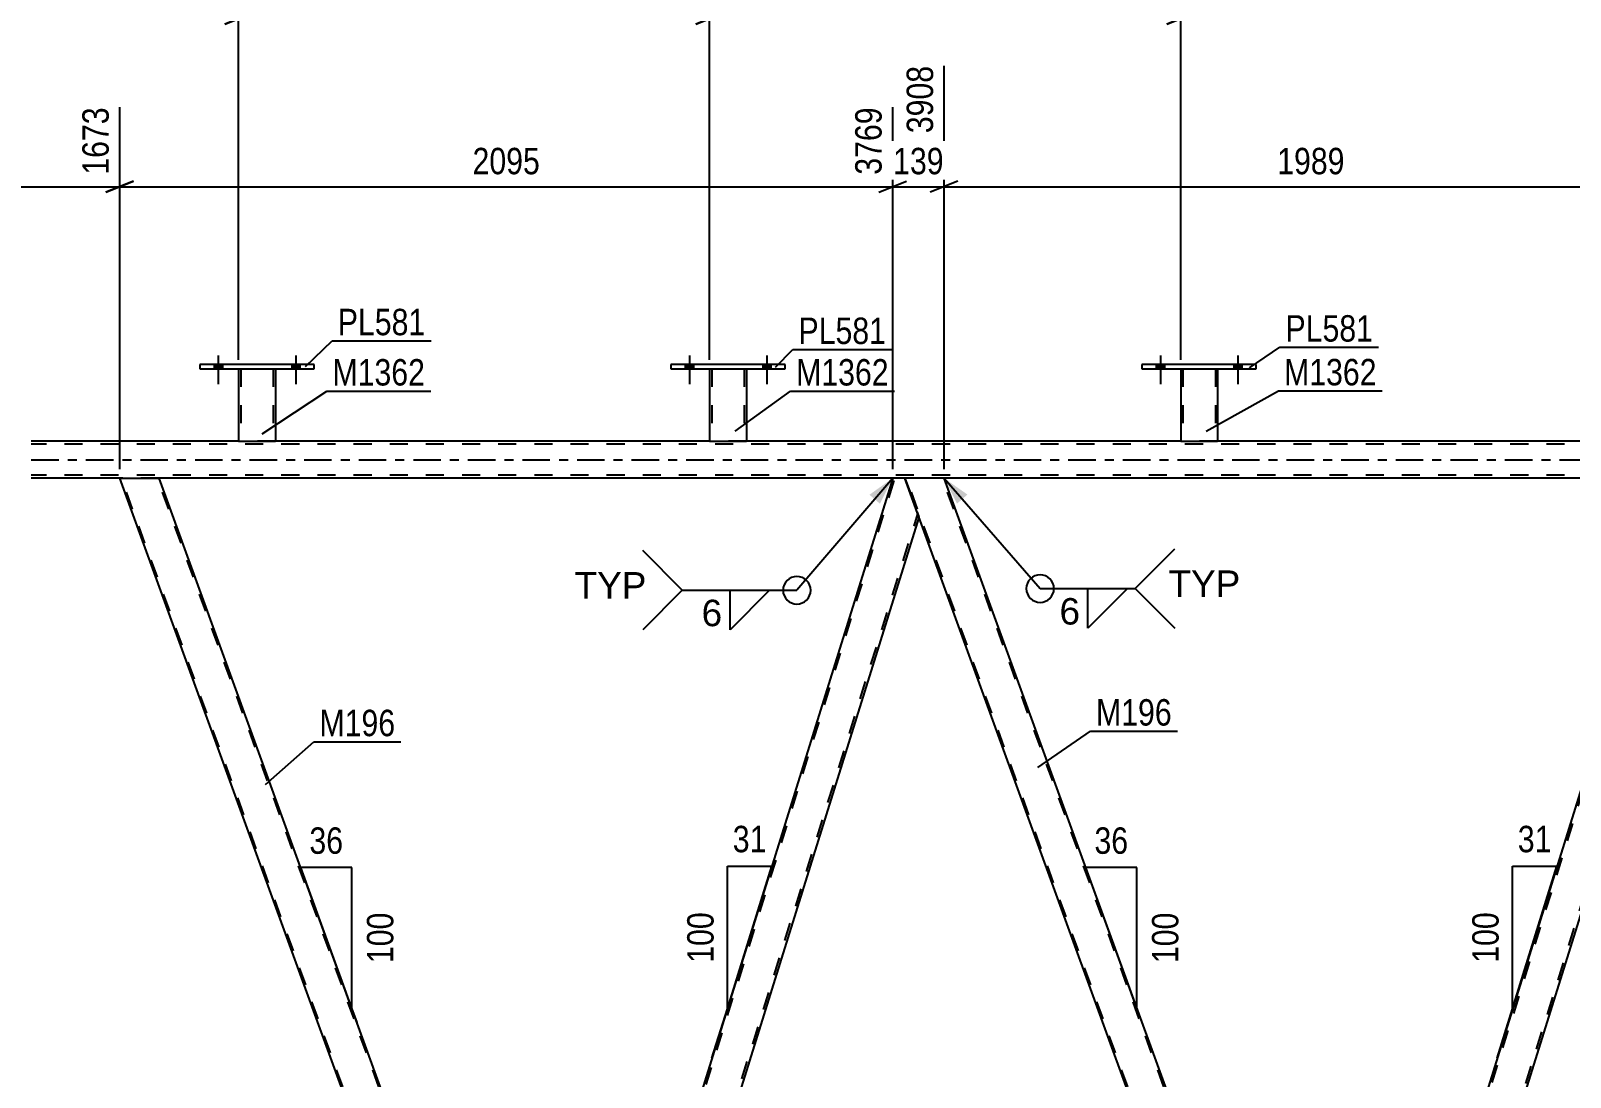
# Model space of a CAD drawing. Header units: millimetres. Extents: x 0 to 841, y 0 to 594.
# Drawn here: x 106.6 to 273.6, y 370.6 to 484 of the extents above; entities that cross this region are included whole.
import ezdxf

# ---------------------------------------------------------------- set-up
doc = ezdxf.new("R2010")
doc.units = ezdxf.units.MM
doc.linetypes.add('DXK_LINE_DOT2', pattern=[3.9198, 1.9599, -1.9599])
doc.linetypes.add('DXK_LINE_DOT3', pattern=[5.9187, 2.979, -0.9799, 0.9799, -0.9799])
doc.styles.add('Arial', font='ARIAL.TTF', dxfattribs={"height": 0.2})
doc.styles.add('Arial Narrow', font='ARIALN.TTF', dxfattribs={"height": 0.2})

# ---------------------------------------------------------------- blocks, each defined once
blk = doc.blocks.new('Bolt-318888194-3645 - 3642')
at = {"linetype": 'Continuous'}
for points in [[(228.7, 447.37), (229.58, 447.37), (229.58, 447.85), (228.7, 447.85)], [(237.1, 447.37), (237.98, 447.37), (237.98, 447.85), (237.1, 447.85)]]:
    blk.add_hatch(color=1, dxfattribs=at).paths.add_polyline_path(points)
at = {"color": 1, "linetype": 'Continuous'}
for p, q in [((228.7, 447.85), (228.7, 447.37)), ((229.14, 448.85), (229.14, 445.73)), ((229.58, 447.85), (229.58, 447.37)), ((237.1, 447.85), (237.1, 447.37)), ((237.54, 448.85), (237.54, 445.73)), ((237.98, 447.85), (237.98, 447.37))]:
    blk.add_line(p, q, dxfattribs=at)
blk = doc.blocks.new('Bolt-318888194-3646 - 3642')
at = {"linetype": 'Continuous'}
for points in [[(177.62, 447.37), (178.5, 447.37), (178.5, 447.85), (177.62, 447.85)], [(186.02, 447.37), (186.9, 447.37), (186.9, 447.85), (186.02, 447.85)]]:
    blk.add_hatch(color=1, dxfattribs=at).paths.add_polyline_path(points)
at = {"color": 1, "linetype": 'Continuous'}
for p, q in [((177.62, 447.85), (177.62, 447.37)), ((178.06, 448.85), (178.06, 445.73)), ((178.5, 447.85), (178.5, 447.37)), ((186.02, 447.85), (186.02, 447.37)), ((186.46, 448.85), (186.46, 445.73)), ((186.9, 447.85), (186.9, 447.37))]:
    blk.add_line(p, q, dxfattribs=at)
blk = doc.blocks.new('Bolt-318888194-3647 - 3642')
at = {"linetype": 'Continuous'}
for points in [[(177.62, 447.37), (178.5, 447.37), (178.5, 447.85), (177.62, 447.85)], [(186.02, 447.37), (186.9, 447.37), (186.9, 447.85), (186.02, 447.85)]]:
    blk.add_hatch(color=1, dxfattribs=at).paths.add_polyline_path(points)
at = {"color": 1, "linetype": 'Continuous'}
for p, q in [((177.62, 447.85), (177.62, 447.37)), ((178.06, 448.85), (178.06, 445.73)), ((178.5, 447.85), (178.5, 447.37)), ((186.02, 447.85), (186.02, 447.37)), ((186.46, 448.85), (186.46, 445.73)), ((186.9, 447.85), (186.9, 447.37))]:
    blk.add_line(p, q, dxfattribs=at)
blk = doc.blocks.new('Bolt-318888194-3648 - 3642')
at = {"linetype": 'Continuous'}
for points in [[(126.54, 447.37), (127.42, 447.37), (127.42, 447.85), (126.54, 447.85)], [(134.94, 447.37), (135.82, 447.37), (135.82, 447.85), (134.94, 447.85)]]:
    blk.add_hatch(color=1, dxfattribs=at).paths.add_polyline_path(points)
at = {"color": 1, "linetype": 'Continuous'}
for p, q in [((126.54, 447.85), (126.54, 447.37)), ((126.98, 448.85), (126.98, 445.73)), ((127.42, 447.85), (127.42, 447.37)), ((134.94, 447.85), (134.94, 447.37)), ((135.38, 448.85), (135.38, 445.73)), ((135.82, 447.85), (135.82, 447.37))]:
    blk.add_line(p, q, dxfattribs=at)
blk = doc.blocks.new('Bolt-318888194-3649 - 3642')
at = {"linetype": 'Continuous'}
for points in [[(126.54, 447.37), (127.42, 447.37), (127.42, 447.85), (126.54, 447.85)], [(134.94, 447.37), (135.82, 447.37), (135.82, 447.85), (134.94, 447.85)]]:
    blk.add_hatch(color=1, dxfattribs=at).paths.add_polyline_path(points)
at = {"color": 1, "linetype": 'Continuous'}
for p, q in [((126.54, 447.85), (126.54, 447.37)), ((126.98, 448.85), (126.98, 445.73)), ((127.42, 447.85), (127.42, 447.37)), ((134.94, 447.85), (134.94, 447.37)), ((135.38, 448.85), (135.38, 445.73)), ((135.82, 447.85), (135.82, 447.37))]:
    blk.add_line(p, q, dxfattribs=at)
blk = doc.blocks.new('Bolt-318888194-3656 - 3642')
at = {"linetype": 'Continuous'}
for points in [[(228.7, 447.37), (229.58, 447.37), (229.58, 447.85), (228.7, 447.85)], [(237.1, 447.37), (237.98, 447.37), (237.98, 447.85), (237.1, 447.85)]]:
    blk.add_hatch(color=1, dxfattribs=at).paths.add_polyline_path(points)
at = {"color": 1, "linetype": 'Continuous'}
for p, q in [((228.7, 447.85), (228.7, 447.37)), ((229.14, 448.85), (229.14, 445.73)), ((229.58, 447.85), (229.58, 447.37)), ((237.1, 447.85), (237.1, 447.37)), ((237.54, 448.85), (237.54, 445.73)), ((237.98, 447.85), (237.98, 447.37))]:
    blk.add_line(p, q, dxfattribs=at)
blk = doc.blocks.new('Part-318888194-3683 - 3642')
at = {"color": 2, "linetype": 'Continuous'}
for p, q in [((124.98, 447.85), (124.98, 447.37)), ((137.38, 447.85), (124.98, 447.85)), ((137.38, 447.37), (137.38, 447.85)), ((124.98, 447.37), (137.38, 447.37))]:
    blk.add_line(p, q, dxfattribs=at)
blk = doc.blocks.new('Part-318888194-3746 - 3642')
at = {"color": 7, "linetype": 'DXK_LINE_DOT2'}
for p, q in [((231.34, 447.38), (235.34, 447.38)), ((231.34, 447.37), (231.34, 447.38)), ((231.34, 447.38), (231.34, 447.37)), ((231.58, 447.38), (231.58, 439.53)), ((235.1, 447.38), (235.1, 439.53)), ((235.34, 447.38), (235.34, 447.37)), ((235.34, 447.37), (235.34, 447.38)), ((235.04, 439.53), (235.08, 439.53)), ((235.04, 439.53), (235.08, 439.53)), ((235.08, 439.53), (235.1, 439.53)), ((235.08, 439.53), (235.1, 439.53))]:
    blk.add_line(p, q, dxfattribs=at)
at = {"color": 2, "linetype": 'Continuous'}
for p, q in [((231.34, 447.37), (231.34, 439.53)), ((235.34, 447.37), (235.34, 439.53)), ((231.34, 439.53), (235.34, 439.53))]:
    blk.add_line(p, q, dxfattribs=at)
blk = doc.blocks.new('Part-318888194-3751 - 3642')
at = {"color": 2, "linetype": 'Continuous'}
for p, q in [((227.14, 447.85), (227.14, 447.37)), ((239.54, 447.85), (227.14, 447.85)), ((239.54, 447.37), (239.54, 447.85)), ((227.14, 447.37), (239.54, 447.37))]:
    blk.add_line(p, q, dxfattribs=at)
blk = doc.blocks.new('Part-318888194-3756 - 3642')
at = {"color": 7, "linetype": 'DXK_LINE_DOT2'}
for p, q in [((180.26, 447.38), (184.26, 447.38)), ((180.26, 447.37), (180.26, 447.38)), ((180.26, 447.38), (180.26, 447.37)), ((180.5, 447.38), (180.5, 439.53)), ((184.02, 447.38), (184.02, 439.53)), ((184.26, 447.38), (184.26, 447.37)), ((184.26, 447.37), (184.26, 447.38)), ((183.96, 439.53), (184, 439.53)), ((183.96, 439.53), (184, 439.53)), ((184, 439.53), (184.02, 439.53)), ((184, 439.53), (184.02, 439.53))]:
    blk.add_line(p, q, dxfattribs=at)
at = {"color": 2, "linetype": 'Continuous'}
for p, q in [((180.26, 447.37), (180.26, 439.53)), ((184.26, 447.37), (184.26, 439.53)), ((180.26, 439.53), (184.26, 439.53))]:
    blk.add_line(p, q, dxfattribs=at)
blk = doc.blocks.new('Part-318888194-3761 - 3642')
at = {"color": 2, "linetype": 'Continuous'}
for p, q in [((176.06, 447.85), (176.06, 447.37)), ((188.46, 447.85), (176.06, 447.85)), ((188.46, 447.37), (188.46, 447.85)), ((176.06, 447.37), (188.46, 447.37))]:
    blk.add_line(p, q, dxfattribs=at)
blk = doc.blocks.new('Part-318888194-3766 - 3642')
at = {"color": 7, "linetype": 'DXK_LINE_DOT2'}
for p, q in [((129.18, 447.38), (133.18, 447.38)), ((129.18, 447.37), (129.18, 447.38)), ((129.18, 447.38), (129.18, 447.37)), ((129.42, 447.38), (129.42, 439.53)), ((132.94, 447.38), (132.94, 439.53)), ((133.18, 447.38), (133.18, 447.37)), ((133.18, 447.37), (133.18, 447.38)), ((132.88, 439.53), (132.92, 439.53)), ((132.88, 439.53), (132.92, 439.53)), ((132.92, 439.53), (132.94, 439.53)), ((132.92, 439.53), (132.94, 439.53))]:
    blk.add_line(p, q, dxfattribs=at)
at = {"color": 2, "linetype": 'Continuous'}
for p, q in [((129.18, 447.37), (129.18, 439.53)), ((133.18, 447.37), (133.18, 439.53)), ((129.18, 439.53), (133.18, 439.53))]:
    blk.add_line(p, q, dxfattribs=at)
blk = doc.blocks.new('Part-318888194-3951 - 3642')
at = {"color": 2, "linetype": 'Continuous'}
for p, q in [((160.42, 314.31), (116.3, 435.53)), ((116.3, 435.53), (120.55, 435.53)), ((163.43, 317.73), (120.55, 435.53))]:
    blk.add_line(p, q, dxfattribs=at)
at = {"color": 7, "linetype": 'DXK_LINE_DOT2'}
for p, q in [((160.59, 314.31), (116.47, 435.53)), ((164.5, 314.31), (120.38, 435.53)), ((164.67, 314.31), (163.43, 317.73)), ((160.42, 314.31), (164.67, 314.31))]:
    blk.add_line(p, q, dxfattribs=at)
blk = doc.blocks.new('Part-318888194-3971 - 3642')
at = {"color": 7, "linetype": 'DXK_LINE_DOT2'}
for p, q in [((285.5, 435.53), (248.68, 317.41)), ((287.98, 431.66), (251.4, 314.31)), ((288.11, 431.28), (288.09, 431.33)), ((288.11, 431.28), (288.09, 431.33)), ((248.54, 317.78), (248.97, 319.13)), ((253.15, 319.13), (251.65, 314.31)), ((249.81, 314.31), (248.54, 317.78)), ((251.65, 314.31), (249.81, 314.31))]:
    blk.add_line(p, q, dxfattribs=at)
at = {"color": 2, "linetype": 'Continuous'}
for p, q in [((285.25, 435.53), (248.97, 319.13)), ((286.56, 435.53), (285.25, 435.53)), ((288.09, 431.33), (286.56, 435.53)), ((288.11, 431.28), (253.15, 319.13))]:
    blk.add_line(p, q, dxfattribs=at)
blk = doc.blocks.new('Part-318888194-3976 - 3642')
at = {"color": 2, "linetype": 'Continuous'}
for p, q in [((205.69, 435.53), (201.43, 435.53)), ((248.05, 319.13), (205.69, 435.53)), ((243.8, 319.13), (202.96, 431.33))]:
    blk.add_line(p, q, dxfattribs=at)
at = {"color": 7, "linetype": 'DXK_LINE_DOT2'}
for p, q in [((201.43, 435.53), (202.96, 431.33)), ((245.72, 314.31), (201.6, 435.53)), ((249.64, 314.31), (205.52, 435.53)), ((245.55, 314.31), (243.8, 319.13)), ((249.81, 314.31), (248.05, 319.13)), ((249.81, 314.31), (245.55, 314.31))]:
    blk.add_line(p, q, dxfattribs=at)
blk = doc.blocks.new('Part-318888194-3981 - 3642')
at = {"color": 2, "linetype": 'Continuous'}
for p, q in [((200.11, 435.53), (163.41, 317.78)), ((201.43, 435.53), (200.11, 435.53)), ((202.96, 431.33), (201.43, 435.53)), ((166.52, 314.31), (202.98, 431.28)), ((164.67, 314.31), (163.43, 317.73))]:
    blk.add_line(p, q, dxfattribs=at)
at = {"color": 7, "linetype": 'DXK_LINE_DOT2'}
for p, q in [((163.55, 317.41), (200.36, 435.53)), ((166.27, 314.31), (202.84, 431.66)), ((202.98, 431.28), (202.96, 431.33)), ((202.98, 431.28), (202.96, 431.33)), ((163.43, 317.73), (163.41, 317.78)), ((164.67, 314.31), (166.52, 314.31))]:
    blk.add_line(p, q, dxfattribs=at)
blk = doc.blocks.new('Part-318888194-4037 - 3642')
at = {"color": 2, "linetype": 'Continuous'}
for p, q in [((129.18, 439.53), (106.7, 439.53)), ((180.26, 439.53), (133.18, 439.53)), ((231.34, 439.53), (184.26, 439.53)), ((282.42, 439.53), (235.34, 439.53)), ((116.3, 435.53), (106.7, 435.53)), ((200.11, 435.53), (120.55, 435.53)), ((285.25, 435.53), (205.69, 435.53))]:
    blk.add_line(p, q, dxfattribs=at)
at = {"color": 7, "linetype": 'DXK_LINE_DOT2'}
for p, q in [((770.78, 439.21), (106.7, 439.21)), ((133.18, 439.53), (129.18, 439.53)), ((184.26, 439.53), (180.26, 439.53)), ((235.34, 439.53), (231.34, 439.53)), ((770.78, 435.85), (106.7, 435.85)), ((120.55, 435.53), (116.3, 435.53)), ((720.52, 435.53), (200.11, 435.53)), ((205.69, 435.53), (200.11, 435.53))]:
    blk.add_line(p, q, dxfattribs=at)
at = {"color": 7, "linetype": 'DXK_LINE_DOT3'}
blk.add_line((106.7, 437.53), (770.78, 437.53), dxfattribs=at)
blk = doc.blocks.new('StraightDimension-318888194-12077 - 3642')
at = {"color": 7, "linetype": 'Continuous'}
for p, q in [((116.3, 436.53), (116.3, 475.74)), ((55.61, 440.53), (55.61, 470.26)), ((57.11, 467.73), (54.11, 466.53)), ((114.8, 466.53), (117.8, 467.73)), ((55.61, 467.13), (116.3, 467.13))]:
    blk.add_line(p, q, dxfattribs=at)
at = {"color": 0, "linetype": 'Continuous'}
for points in [[(115.7, 476.34), (111.5, 476.34), (111.5, 467.83), (115.7, 467.83)], [(55, 470.86), (50.8, 470.86), (50.8, 467.83), (55, 467.83)]]:
    blk.add_wipeout(points, dxfattribs=at)
at = {"color": 0}
blk.add_wipeout([(90.21, 467.88), (90.21, 472.08), (81.69, 472.08), (81.69, 467.88)], dxfattribs=at)
at = {"color": 3, "linetype": 'Continuous', "style": 'Arial Narrow'}
for s, height, p in [('1673', 2.863, (115.1, 468.43)), ('0', 2.86, (54.41, 468.43))]:
    blk.add_text(s, height=height, rotation=90.0002, dxfattribs=at).set_placement(p)
at = {"color": 3, "style": 'Arial Narrow'}
blk.add_text('1673', height=2.863, dxfattribs=at).set_placement((82.29, 468.48))
blk = doc.blocks.new('StraightDimension-318888194-5016 - 3642')
at = {"color": 7, "linetype": 'Continuous'}
for p, q in [((129.18, 448.38), (129.18, 493.96)), ((180.26, 448.38), (180.26, 493.96)), ((130.68, 485.95), (127.68, 484.75)), ((178.76, 484.75), (181.76, 485.95)), ((129.18, 485.35), (180.26, 485.35))]:
    blk.add_line(p, q, dxfattribs=at)
at = {"color": 0, "linetype": 'Continuous'}
blk.add_wipeout([(179.66, 494.56), (175.46, 494.56), (175.46, 486.05), (179.66, 486.05)], dxfattribs=at)
at = {"color": 0}
blk.add_wipeout([(158.97, 486.1), (158.97, 490.3), (150.46, 490.3), (150.46, 486.1)], dxfattribs=at)
at = {"color": 3, "linetype": 'Continuous', "style": 'Arial Narrow'}
blk.add_text('3272', height=2.863, rotation=90.0002, dxfattribs=at).set_placement((179.06, 486.65))
at = {"color": 3, "style": 'Arial Narrow'}
blk.add_text('1277', height=2.863, dxfattribs=at).set_placement((151.06, 486.7))
blk = doc.blocks.new('StraightDimension-318888194-5026 - 3642')
at = {"color": 7, "linetype": 'Continuous'}
for p, q in [((129.18, 448.38), (129.18, 493.96)), ((79.63, 448.38), (79.63, 492.13)), ((81.13, 485.95), (78.13, 484.75)), ((127.68, 484.75), (130.68, 485.95)), ((79.63, 485.35), (129.18, 485.35))]:
    blk.add_line(p, q, dxfattribs=at)
at = {"color": 0, "linetype": 'Continuous'}
blk.add_wipeout([(128.58, 494.56), (124.38, 494.56), (124.38, 486.05), (128.58, 486.05)], dxfattribs=at)
at = {"color": 0}
blk.add_wipeout([(108.66, 486.1), (108.66, 490.3), (100.14, 490.3), (100.14, 486.1)], dxfattribs=at)
at = {"color": 3, "linetype": 'Continuous', "style": 'Arial Narrow'}
blk.add_text('1995', height=2.863, rotation=90.0002, dxfattribs=at).set_placement((127.98, 486.65))
at = {"color": 3, "style": 'Arial Narrow'}
blk.add_text('1277', height=2.863, dxfattribs=at).set_placement((100.74, 486.7))
blk = doc.blocks.new('StraightDimension-318888194-4996 - 3642')
at = {"color": 7, "linetype": 'Continuous'}
for p, q in [((231.34, 448.38), (231.34, 493.96)), ((282.42, 448.38), (282.42, 493.96)), ((232.84, 485.95), (229.84, 484.75)), ((280.92, 484.75), (283.92, 485.95)), ((231.34, 485.35), (282.42, 485.35))]:
    blk.add_line(p, q, dxfattribs=at)
at = {"color": 0, "linetype": 'Continuous'}
blk.add_wipeout([(281.82, 494.56), (277.62, 494.56), (277.62, 486.05), (281.82, 486.05)], dxfattribs=at)
at = {"color": 0}
blk.add_wipeout([(261.13, 486.1), (261.13, 490.3), (252.62, 490.3), (252.62, 486.1)], dxfattribs=at)
at = {"color": 3, "linetype": 'Continuous', "style": 'Arial Narrow'}
blk.add_text('5826', height=2.863, rotation=90.0002, dxfattribs=at).set_placement((281.22, 486.65))
at = {"color": 3, "style": 'Arial Narrow'}
blk.add_text('1277', height=2.863, dxfattribs=at).set_placement((253.22, 486.7))
blk = doc.blocks.new('AngleDimension-318888194-12471 - 3642')
at = {"color": 7, "linetype": 'Continuous'}
for p, q in [((226.59, 393.32), (221.05, 393.32)), ((226.59, 378.1), (221.05, 393.32)), ((226.59, 378.1), (226.59, 393.32)), ((227.16, 376.54), (226.59, 378.1))]:
    blk.add_line(p, q, dxfattribs=at)
at = {"color": 0}
for points in [[(226.25, 394.22), (226.25, 398.42), (221.39, 398.42), (221.39, 394.22)], [(231.69, 389.05), (227.49, 389.05), (227.49, 382.37), (231.69, 382.37)]]:
    blk.add_wipeout(points, dxfattribs=at)
at = {"color": 3, "style": 'Arial Narrow'}
blk.add_text('36', height=2.863, dxfattribs=at).set_placement((221.99, 394.82))
blk.add_text('100', height=2.863, rotation=90.0002, dxfattribs=at).set_placement((231.09, 382.97))
blk = doc.blocks.new('StraightDimension-318888194-5006 - 3642')
at = {"color": 7, "linetype": 'Continuous'}
for p, q in [((180.26, 448.38), (180.26, 493.96)), ((231.34, 448.38), (231.34, 493.96)), ((181.76, 485.95), (178.76, 484.75)), ((229.84, 484.75), (232.84, 485.95)), ((180.26, 485.35), (231.34, 485.35))]:
    blk.add_line(p, q, dxfattribs=at)
at = {"color": 0, "linetype": 'Continuous'}
blk.add_wipeout([(230.74, 494.56), (226.54, 494.56), (226.54, 486.05), (230.74, 486.05)], dxfattribs=at)
at = {"color": 0}
blk.add_wipeout([(210.05, 486.1), (210.05, 490.3), (201.54, 490.3), (201.54, 486.1)], dxfattribs=at)
at = {"color": 3, "linetype": 'Continuous', "style": 'Arial Narrow'}
blk.add_text('4549', height=2.863, rotation=90.0002, dxfattribs=at).set_placement((230.14, 486.65))
at = {"color": 3, "style": 'Arial Narrow'}
blk.add_text('1277', height=2.863, dxfattribs=at).set_placement((202.14, 486.7))
blk = doc.blocks.new('StraightDimension-318888194-12076 - 3642')
at = {"color": 7, "linetype": 'Continuous'}
for p, q in [((116.3, 436.53), (116.3, 475.74)), ((200.11, 436.53), (200.11, 475.74)), ((117.8, 467.73), (114.8, 466.53)), ((198.61, 466.53), (201.61, 467.73)), ((116.3, 467.13), (200.11, 467.13))]:
    blk.add_line(p, q, dxfattribs=at)
at = {"color": 0, "linetype": 'Continuous'}
blk.add_wipeout([(199.51, 476.34), (195.31, 476.34), (195.31, 467.83), (199.51, 467.83)], dxfattribs=at)
at = {"color": 0}
blk.add_wipeout([(162.46, 467.88), (162.46, 472.08), (153.95, 472.08), (153.95, 467.88)], dxfattribs=at)
at = {"color": 3, "linetype": 'Continuous', "style": 'Arial Narrow'}
blk.add_text('3769', height=2.863, rotation=90.0002, dxfattribs=at).set_placement((198.91, 468.43))
at = {"color": 3, "style": 'Arial Narrow'}
blk.add_text('2095', height=2.863, dxfattribs=at).set_placement((154.55, 468.48))
blk = doc.blocks.new('AngleDimension-318888194-12456 - 3642')
at = {"color": 7, "linetype": 'Continuous'}
for p, q in [((182.19, 393.49), (187.01, 393.49)), ((182.19, 378.02), (187.01, 393.49)), ((182.19, 378.02), (182.19, 393.49)), ((180.51, 372.66), (182.19, 378.02))]:
    blk.add_line(p, q, dxfattribs=at)
at = {"color": 0}
for points in [[(187.02, 394.39), (187.02, 398.59), (182.17, 398.59), (182.17, 394.39)], [(181.29, 389.09), (177.09, 389.09), (177.09, 382.41), (181.29, 382.41)]]:
    blk.add_wipeout(points, dxfattribs=at)
at = {"color": 3, "style": 'Arial Narrow'}
blk.add_text('31', height=2.863, dxfattribs=at).set_placement((182.77, 394.99))
blk.add_text('100', height=2.863, rotation=90.0002, dxfattribs=at).set_placement((180.69, 383.01))
blk = doc.blocks.new('AngleDimension-318888194-12469 - 3642')
at = {"color": 7, "linetype": 'Continuous'}
for p, q in [((267.32, 393.49), (272.14, 393.49)), ((267.32, 378.02), (272.14, 393.49)), ((267.32, 378.02), (267.32, 393.49)), ((265.65, 372.66), (267.32, 378.02))]:
    blk.add_line(p, q, dxfattribs=at)
at = {"color": 0}
for points in [[(272.16, 394.39), (272.16, 398.59), (267.3, 398.59), (267.3, 394.39)], [(266.42, 389.09), (262.22, 389.09), (262.22, 382.41), (266.42, 382.41)]]:
    blk.add_wipeout(points, dxfattribs=at)
at = {"color": 3, "style": 'Arial Narrow'}
blk.add_text('31', height=2.863, dxfattribs=at).set_placement((267.9, 394.99))
blk.add_text('100', height=2.863, rotation=90.0002, dxfattribs=at).set_placement((265.82, 383.01))
blk = doc.blocks.new('StraightDimension-318888194-12074 - 3642')
at = {"color": 7, "linetype": 'Continuous'}
for p, q in [((205.69, 436.53), (205.69, 480.24)), ((285.25, 436.53), (285.25, 475.74)), ((207.19, 467.73), (204.19, 466.53)), ((283.75, 466.53), (286.75, 467.73)), ((205.69, 467.13), (285.25, 467.13))]:
    blk.add_line(p, q, dxfattribs=at)
at = {"color": 0, "linetype": 'Continuous'}
blk.add_wipeout([(284.65, 476.34), (280.45, 476.34), (280.45, 467.83), (284.65, 467.83)], dxfattribs=at)
at = {"color": 0}
blk.add_wipeout([(249.72, 467.88), (249.72, 472.08), (241.21, 472.08), (241.21, 467.88)], dxfattribs=at)
at = {"color": 3, "linetype": 'Continuous', "style": 'Arial Narrow'}
blk.add_text('5897', height=2.863, rotation=90.0002, dxfattribs=at).set_placement((284.05, 468.43))
at = {"color": 3, "style": 'Arial Narrow'}
blk.add_text('1989', height=2.863, dxfattribs=at).set_placement((241.81, 468.48))
blk = doc.blocks.new('StraightDimension-318888194-12075 - 3642')
at = {"color": 7, "linetype": 'Continuous'}
for p, q in [((205.69, 436.53), (205.69, 480.24)), ((200.11, 436.53), (200.11, 475.74)), ((198.61, 466.53), (201.61, 467.73)), ((207.19, 467.73), (204.19, 466.53)), ((200.11, 467.13), (205.69, 467.13))]:
    blk.add_line(p, q, dxfattribs=at)
at = {"color": 0}
blk.add_wipeout([(206.24, 467.88), (206.24, 472.08), (199.56, 472.08), (199.56, 467.88)], dxfattribs=at)
at = {"color": 3, "style": 'Arial Narrow'}
blk.add_text('139', height=2.863, dxfattribs=at).set_placement((200.16, 468.48))
at = {"color": 0, "linetype": 'Continuous'}
blk.add_wipeout([(205.09, 480.84), (200.89, 480.84), (200.89, 472.33), (205.09, 472.33)], dxfattribs=at)
at = {"color": 3, "linetype": 'Continuous', "style": 'Arial Narrow'}
blk.add_text('3908', height=2.863, rotation=90.0002, dxfattribs=at).set_placement((204.49, 472.93))
blk = doc.blocks.new('AngleDimension-318888194-12442 - 3642')
at = {"color": 7, "linetype": 'Continuous'}
for p, q in [((141.46, 393.32), (135.92, 393.32)), ((141.46, 378.1), (135.92, 393.32)), ((141.46, 378.1), (141.46, 393.32)), ((142.03, 376.54), (141.46, 378.1))]:
    blk.add_line(p, q, dxfattribs=at)
at = {"color": 0}
for points in [[(141.12, 394.22), (141.12, 398.42), (136.26, 398.42), (136.26, 394.22)], [(146.56, 389.05), (142.36, 389.05), (142.36, 382.37), (146.56, 382.37)]]:
    blk.add_wipeout(points, dxfattribs=at)
at = {"color": 3, "style": 'Arial Narrow'}
blk.add_text('36', height=2.863, dxfattribs=at).set_placement((136.86, 394.82))
blk.add_text('100', height=2.863, rotation=90.0002, dxfattribs=at).set_placement((145.96, 382.97))
blk = doc.blocks.new('Mark-318888194-3679 - 3642')
at = {"color": 0}
blk.add_wipeout([(149.45, 451.03), (149.45, 454.03), (139.94, 454.03), (139.94, 451.03)], dxfattribs=at)
blk.add_wipeout([(149.45, 451.03), (149.45, 454.03), (139.94, 454.03), (139.94, 451.03)], dxfattribs=at)
at = {"color": 30, "linetype": 'Continuous'}
for p, q in [((136.43, 447.63), (139.34, 450.43)), ((139.34, 450.43), (150.05, 450.43))]:
    blk.add_line(p, q, dxfattribs=at)
at = {"color": 3, "style": 'Arial Narrow'}
blk.add_text('PL581', height=2.863, dxfattribs=at).set_placement((139.94, 451.03))
blk = doc.blocks.new('Mark-318888194-3747 - 3642')
at = {"color": 0}
blk.add_wipeout([(252.21, 450.34), (252.21, 453.34), (242.71, 453.34), (242.71, 450.34)], dxfattribs=at)
blk.add_wipeout([(252.21, 450.34), (252.21, 453.34), (242.71, 453.34), (242.71, 450.34)], dxfattribs=at)
at = {"color": 30, "linetype": 'Continuous'}
for p, q in [((238.82, 447.5), (242.11, 449.74)), ((242.11, 449.74), (252.81, 449.74))]:
    blk.add_line(p, q, dxfattribs=at)
at = {"color": 3, "style": 'Arial Narrow'}
blk.add_text('PL581', height=2.863, dxfattribs=at).set_placement((242.71, 450.34))
blk = doc.blocks.new('Mark-318888194-3762 - 3642')
at = {"color": 0}
blk.add_wipeout([(149.42, 445.58), (149.42, 448.58), (139.36, 448.58), (139.36, 445.58)], dxfattribs=at)
blk.add_wipeout([(149.42, 445.58), (149.42, 448.58), (139.36, 448.58), (139.36, 445.58)], dxfattribs=at)
at = {"color": 30, "linetype": 'Continuous'}
for p, q in [((131.73, 440.33), (138.76, 444.98)), ((138.76, 444.98), (150.02, 444.98))]:
    blk.add_line(p, q, dxfattribs=at)
at = {"color": 3, "style": 'Arial Narrow'}
blk.add_text('M1362', height=2.863, dxfattribs=at).set_placement((139.36, 445.58))
blk = doc.blocks.new('Mark-318888194-3742 - 3642')
at = {"color": 0}
blk.add_wipeout([(252.6, 445.6), (252.6, 448.6), (242.55, 448.6), (242.55, 445.6)], dxfattribs=at)
blk.add_wipeout([(252.6, 445.6), (252.6, 448.6), (242.55, 448.6), (242.55, 445.6)], dxfattribs=at)
at = {"color": 30, "linetype": 'Continuous'}
for p, q in [((234.11, 440.64), (241.95, 445)), ((241.95, 445), (253.2, 445))]:
    blk.add_line(p, q, dxfattribs=at)
at = {"color": 3, "style": 'Arial Narrow'}
blk.add_text('M1362', height=2.863, dxfattribs=at).set_placement((242.55, 445.6))
blk = doc.blocks.new('Mark-318888194-3752 - 3642')
at = {"color": 0}
blk.add_wipeout([(199.69, 445.58), (199.69, 448.58), (189.64, 448.58), (189.64, 445.58)], dxfattribs=at)
blk.add_wipeout([(199.69, 445.58), (199.69, 448.58), (189.64, 448.58), (189.64, 445.58)], dxfattribs=at)
at = {"color": 30, "linetype": 'Continuous'}
for p, q in [((183.03, 440.64), (189.04, 444.98)), ((189.04, 444.98), (200.29, 444.98))]:
    blk.add_line(p, q, dxfattribs=at)
at = {"color": 3, "style": 'Arial Narrow'}
blk.add_text('M1362', height=2.863, dxfattribs=at).set_placement((189.64, 445.58))
blk = doc.blocks.new('Mark-318888194-3757 - 3642')
at = {"color": 0}
blk.add_wipeout([(199.41, 450.08), (199.41, 453.08), (189.9, 453.08), (189.9, 450.08)], dxfattribs=at)
blk.add_wipeout([(199.41, 450.08), (199.41, 453.08), (189.9, 453.08), (189.9, 450.08)], dxfattribs=at)
at = {"color": 30, "linetype": 'Continuous'}
for p, q in [((187.4, 447.58), (189.3, 449.48)), ((189.3, 449.48), (200.01, 449.48))]:
    blk.add_line(p, q, dxfattribs=at)
at = {"color": 3, "style": 'Arial Narrow'}
blk.add_text('PL581', height=2.863, dxfattribs=at).set_placement((189.9, 450.08))
blk = doc.blocks.new('Mark-318888194-3947 - 3642')
at = {"color": 0}
blk.add_wipeout([(146.18, 407.57), (146.18, 410.57), (137.95, 410.57), (137.95, 407.57)], dxfattribs=at)
blk.add_wipeout([(146.18, 407.57), (146.18, 410.57), (137.95, 410.57), (137.95, 407.57)], dxfattribs=at)
at = {"color": 30, "linetype": 'Continuous'}
for p, q in [((132.1, 402.34), (137.35, 406.97)), ((137.35, 406.97), (146.78, 406.97))]:
    blk.add_line(p, q, dxfattribs=at)
at = {"color": 3, "style": 'Arial Narrow'}
blk.add_text('M196', height=2.863, dxfattribs=at).set_placement((137.95, 407.57))
blk = doc.blocks.new('Mark-318888194-3972 - 3642')
at = {"color": 0}
blk.add_wipeout([(230.38, 408.72), (230.38, 411.72), (222.16, 411.72), (222.16, 408.72)], dxfattribs=at)
blk.add_wipeout([(230.38, 408.72), (230.38, 411.72), (222.16, 411.72), (222.16, 408.72)], dxfattribs=at)
at = {"color": 30, "linetype": 'Continuous'}
for p, q in [((215.86, 404.19), (221.56, 408.12)), ((221.56, 408.12), (230.98, 408.12))]:
    blk.add_line(p, q, dxfattribs=at)
at = {"color": 3, "style": 'Arial Narrow'}
blk.add_text('M196', height=2.863, dxfattribs=at).set_placement((222.16, 408.72))
blk = doc.blocks.new('WeldMark-318888194-5373 - 3642')
at = {"linetype": 'Continuous'}
blk.add_hatch(color=30, dxfattribs=at).paths.add_polyline_path([(207.09, 432.78), (205.69, 435.53), (208.22, 433.76)])
at = {"color": 30, "linetype": 'Continuous'}
blk.add_line((205.69, 435.53), (216.1, 423.57), dxfattribs=at)
at = {"color": 3, "linetype": 'Continuous'}
for q in [(230.7, 427.86), (230.7, 419.29)]:
    blk.add_line((226.42, 423.57), q, dxfattribs=at)
blk.add_arc((216.1, 423.57), 1.5, 90, 270, dxfattribs=at)
at = {"color": 0}
blk.add_wipeout([(220.62, 419.47), (220.62, 422.87), (218, 422.87), (218, 419.47)], dxfattribs=at)
at = {"color": 30, "linetype": 'Continuous'}
blk.add_line((216.1, 423.57), (226.42, 423.57), dxfattribs=at)
at = {"color": 3, "linetype": 'Continuous'}
for p, q in [((221.28, 423.57), (225.56, 423.57)), ((225.56, 423.57), (221.28, 419.29)), ((221.28, 419.29), (221.28, 423.57))]:
    blk.add_line(p, q, dxfattribs=at)
blk.add_arc((216.1, 423.57), 1.5, 270, 90, dxfattribs=at)
at = {"color": 3, "style": 'Arial'}
blk.add_text('6', height=2.87, dxfattribs=at).set_placement((218.2, 419.67))
at = {"color": 0, "linetype": 'Continuous'}
blk.add_wipeout([(237.79, 422.67), (237.79, 425.67), (230.02, 425.67), (230.02, 422.67)], dxfattribs=at)
blk.add_wipeout([(237.79, 422.67), (237.79, 425.67), (230.02, 425.67), (230.02, 422.67)], dxfattribs=at)
at = {"color": 3, "linetype": 'Continuous', "style": 'Arial'}
blk.add_text('TYP', height=2.865, dxfattribs=at).set_placement((230.02, 422.67))
blk = doc.blocks.new('WeldMark-318888194-5388 - 3642')
at = {"linetype": 'Continuous'}
blk.add_hatch(color=30, dxfattribs=at).paths.add_polyline_path([(197.59, 433.74), (200.11, 435.53), (198.73, 432.77)])
at = {"color": 30, "linetype": 'Continuous'}
blk.add_line((200.11, 435.53), (189.72, 423.39), dxfattribs=at)
at = {"color": 3, "linetype": 'Continuous'}
for q in [(173.01, 427.68), (173.01, 419.11)]:
    blk.add_line((177.29, 423.39), q, dxfattribs=at)
for start, end in [(90, 270), (270, 90)]:
    blk.add_arc((189.72, 423.39), 1.5, start, end, dxfattribs=at)
at = {"color": 0}
blk.add_wipeout([(181.82, 419.29), (181.82, 422.69), (179.19, 422.69), (179.19, 419.29)], dxfattribs=at)
at = {"color": 30, "linetype": 'Continuous'}
blk.add_line((177.29, 423.39), (189.72, 423.39), dxfattribs=at)
at = {"color": 3, "linetype": 'Continuous'}
for p, q in [((182.47, 423.39), (186.76, 423.39)), ((186.76, 423.39), (182.47, 419.11)), ((182.47, 419.11), (182.47, 423.39))]:
    blk.add_line(p, q, dxfattribs=at)
at = {"color": 3, "style": 'Arial'}
blk.add_text('6', height=2.87, dxfattribs=at).set_placement((179.39, 419.49))
at = {"color": 0, "linetype": 'Continuous'}
blk.add_wipeout([(173.39, 422.49), (173.39, 425.49), (165.62, 425.49), (165.62, 422.49)], dxfattribs=at)
blk.add_wipeout([(173.39, 422.49), (173.39, 425.49), (165.62, 425.49), (165.62, 422.49)], dxfattribs=at)
at = {"color": 3, "linetype": 'Continuous', "style": 'Arial'}
blk.add_text('TYP', height=2.865, dxfattribs=at).set_placement((165.62, 422.49))

msp = doc.modelspace()

# ---------------------------------------------------------------- block references
for name in ['Part-318888194-3683 - 3642', 'Bolt-318888194-3648 - 3642', 'Bolt-318888194-3649 - 3642', 'Part-318888194-3761 - 3642', 'Bolt-318888194-3646 - 3642', 'Bolt-318888194-3647 - 3642', 'Part-318888194-3751 - 3642', 'Bolt-318888194-3645 - 3642', 'Bolt-318888194-3656 - 3642', 'Part-318888194-3766 - 3642', 'Part-318888194-3756 - 3642', 'Part-318888194-3746 - 3642', 'Part-318888194-4037 - 3642', 'Part-318888194-3951 - 3642', 'Part-318888194-3981 - 3642', 'Part-318888194-3976 - 3642', 'Part-318888194-3971 - 3642']:
    msp.add_blockref(name, (0, 0))

# ---------------------------------------------------------------- next in the draw order: block references
for name in ['StraightDimension-318888194-5016 - 3642', 'StraightDimension-318888194-4996 - 3642', 'StraightDimension-318888194-12077 - 3642', 'WeldMark-318888194-5388 - 3642', 'WeldMark-318888194-5373 - 3642', 'Mark-318888194-3972 - 3642', 'Mark-318888194-3947 - 3642', 'AngleDimension-318888194-12442 - 3642', 'AngleDimension-318888194-12456 - 3642', 'AngleDimension-318888194-12471 - 3642', 'AngleDimension-318888194-12469 - 3642']:
    msp.add_blockref(name, (0, 0))

# ---------------------------------------------------------------- next in the draw order: block references
for name in ['StraightDimension-318888194-5026 - 3642', 'StraightDimension-318888194-5006 - 3642']:
    msp.add_blockref(name, (0, 0))

# ---------------------------------------------------------------- next in the draw order: block references
for name in ['StraightDimension-318888194-12074 - 3642', 'StraightDimension-318888194-12076 - 3642']:
    msp.add_blockref(name, (0, 0))

# ---------------------------------------------------------------- next in the draw order: block references
for name in ['StraightDimension-318888194-12075 - 3642', 'Mark-318888194-3679 - 3642', 'Mark-318888194-3747 - 3642']:
    msp.add_blockref(name, (0, 0))

# ---------------------------------------------------------------- next in the draw order: block references
for name in ['Mark-318888194-3762 - 3642', 'Mark-318888194-3752 - 3642', 'Mark-318888194-3742 - 3642']:
    msp.add_blockref(name, (0, 0))

# ---------------------------------------------------------------- next in the draw order: block references
msp.add_blockref('Mark-318888194-3757 - 3642', (0, 0))

doc.saveas('drawing.dxf')
